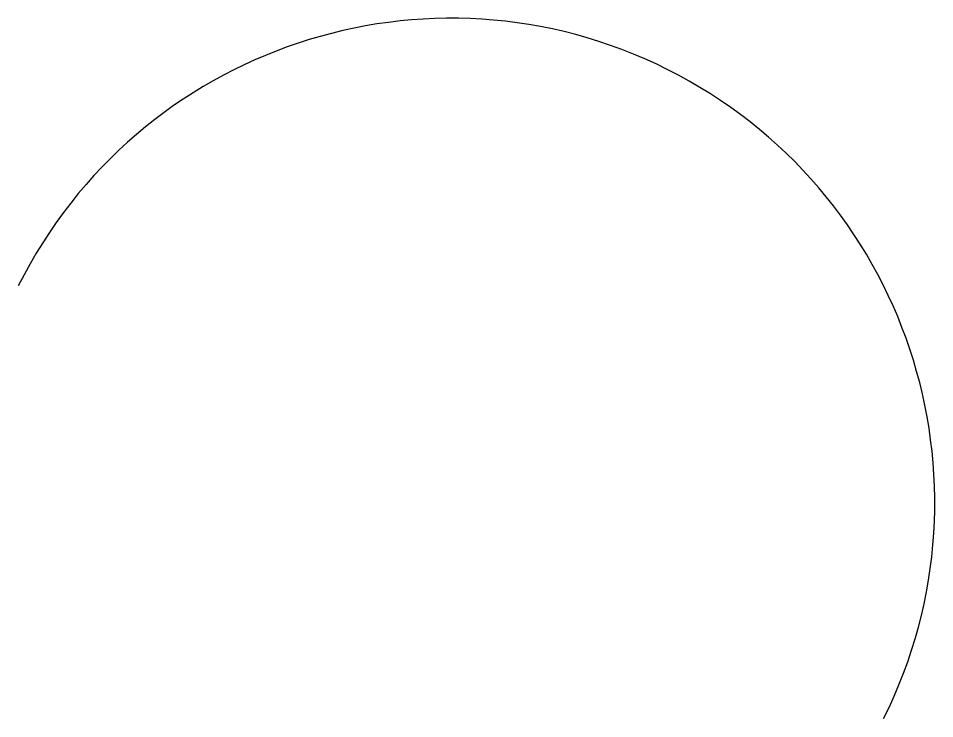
# Model space of a CAD drawing. Units: millimetres at full size, sheet at 1:100. Extents: x -15551 to -2583, y -3490 to 6417.
import ezdxf

# ---------------------------------------------------------------- set-up
doc = ezdxf.new("R2010")
doc.units = ezdxf.units.MM
doc.header["$LTSCALE"] = 100
doc.layers.add('0-0', color=7, linetype='Continuous')

msp = doc.modelspace()

# ---------------------------------------------------------------- linework, layer by layer
at = {"layer": '0-0'}
msp.add_arc((-9428.6, -428.6), 6845.1, 333.43495, 153.43495, dxfattribs=at)

doc.saveas('drawing.dxf')
